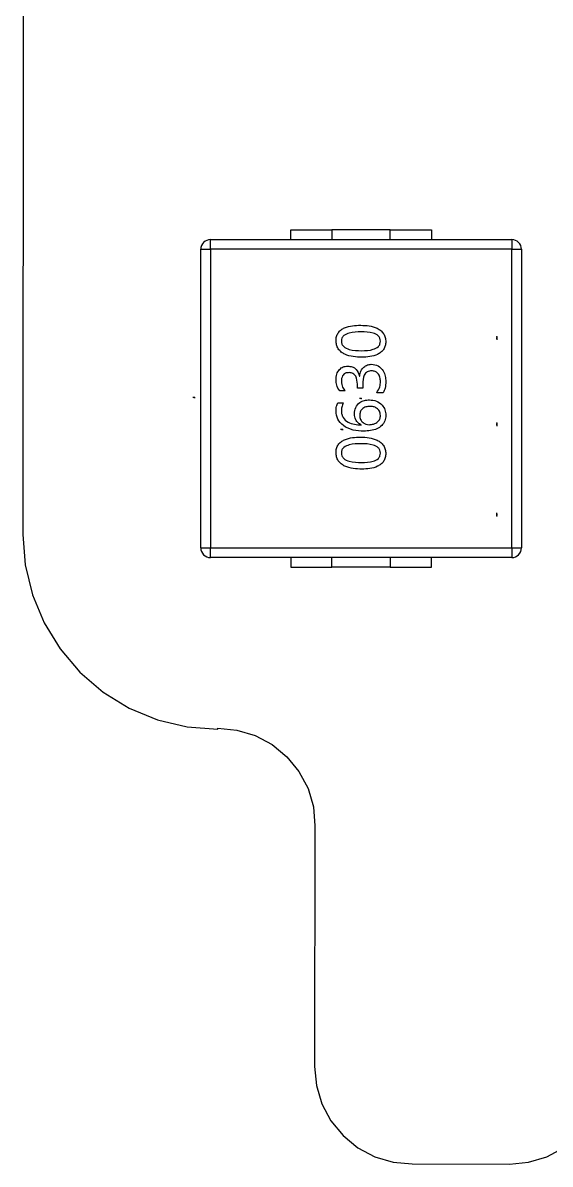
# Model space of a CAD drawing. Header units: millimetres. Extents: x 0 to 841, y 0 to 2287.
# Drawn here: x 282.27 to 303.98, y 268.27 to 315.29 of the extents above; entities that cross this region are included whole.
import ezdxf

# ---------------------------------------------------------------- set-up
doc = ezdxf.new("R2010")
doc.units = ezdxf.units.MM
doc.header["$PDSIZE"] = -1

msp = doc.modelspace()

# ---------------------------------------------------------------- linework, layer by layer
at = {"color": 7, "linetype": 'Continuous', "lineweight": 25}
for p, q in [((282.296, 335.218), (282.271, 294.213)), ((293.296, 306.362), (293.296, 306.762)), ((293.296, 306.762), (294.996, 306.762)), ((294.996, 306.762), (294.996, 306.362)), ((297.396, 306.762), (294.996, 306.762)), ((297.396, 306.762), (299.096, 306.762)), ((297.396, 306.362), (297.396, 306.762)), ((299.096, 306.762), (299.096, 306.362)), ((289.996, 306.362), (302.396, 306.362)), ((289.996, 305.962), (289.996, 306.362)), ((302.396, 306.362), (302.396, 305.962)), ((289.596, 293.662), (289.596, 305.962)), ((289.596, 305.962), (289.996, 305.962)), ((289.996, 305.962), (289.996, 293.662)), ((302.396, 305.962), (289.996, 305.962)), ((302.396, 293.662), (302.396, 305.962)), ((302.396, 305.962), (302.796, 305.962)), ((302.796, 305.962), (302.796, 293.662)), ((296.134, 300.741), (296.139, 300.741)), ((295.534, 300.125), (295.315, 300.125)), ((296.04, 300.247), (296.04, 300.404)), ((296.26, 300.247), (296.04, 300.247)), ((296.26, 300.413), (296.26, 300.247)), ((297.107, 300.052), (296.839, 300.052)), ((295.242, 299.637), (295.461, 299.637)), ((296.203, 298.719), (296.203, 298.726)), ((282.271, 294.213), (282.37, 292.957)), ((289.596, 293.662), (289.996, 293.662)), ((289.996, 293.262), (289.996, 293.662)), ((289.996, 293.662), (302.396, 293.662)), ((302.396, 293.662), (302.796, 293.662)), ((302.396, 293.662), (302.396, 293.262)), ((282.37, 292.957), (282.664, 291.733)), ((302.396, 293.262), (289.996, 293.262)), ((293.296, 293.262), (293.296, 292.862)), ((294.996, 292.862), (294.996, 293.262)), ((297.396, 293.262), (297.396, 292.862)), ((299.096, 292.862), (299.096, 293.262)), ((293.296, 292.862), (294.996, 292.862)), ((297.396, 292.862), (294.996, 292.862)), ((297.396, 292.862), (299.096, 292.862)), ((282.664, 291.733), (283.146, 290.57)), ((283.146, 290.57), (283.804, 289.496)), ((283.804, 289.496), (284.622, 288.538)), ((284.622, 288.538), (285.579, 287.721)), ((285.579, 287.721), (286.653, 287.063)), ((286.653, 287.063), (287.816, 286.581)), ((287.816, 286.581), (289.041, 286.287)), ((289.041, 286.287), (290.296, 286.188)), ((290.296, 286.188), (290.296, 286.232)), ((290.296, 286.232), (291.08, 286.155)), ((291.08, 286.155), (291.834, 285.926)), ((291.834, 285.926), (292.529, 285.555)), ((292.529, 285.555), (293.138, 285.055)), ((293.138, 285.055), (293.638, 284.446)), ((293.638, 284.446), (294.009, 283.751)), ((294.009, 283.751), (294.238, 282.997)), ((294.238, 282.997), (294.296, 282.213)), ((294.296, 282.213), (294.277, 272.29)), ((294.277, 272.29), (294.354, 271.506)), ((294.354, 271.506), (294.583, 270.752)), ((294.583, 270.752), (294.954, 270.057)), ((294.954, 270.057), (295.454, 269.448)), ((295.454, 269.448), (296.063, 268.948)), ((296.063, 268.948), (296.758, 268.576)), ((296.758, 268.576), (297.512, 268.348)), ((303.08, 268.348), (303.834, 268.576)), ((303.834, 268.576), (304.529, 268.948)), ((297.512, 268.348), (298.296, 268.29)), ((298.296, 268.29), (302.296, 268.27)), ((302.296, 268.27), (303.08, 268.348))]:
    msp.add_line(p, q, dxfattribs=at)
at = {"color": 7, "linetype": 'Continuous'}
for p, q in [((301.784, 302.287), (301.755, 302.287)), ((301.784, 302.352), (301.814, 302.352)), ((301.784, 302.352), (301.784, 302.292)), ((301.784, 302.352), (301.814, 302.352)), ((301.784, 302.352), (301.784, 302.292)), ((301.784, 302.287), (301.784, 302.228)), ((289.329, 299.854), (289.269, 299.854)), ((289.338, 299.858), (289.279, 299.858)), ((289.338, 299.858), (289.279, 299.858)), ((289.329, 299.854), (289.329, 299.884)), ((289.338, 299.858), (289.338, 299.828)), ((289.338, 299.858), (289.338, 299.828)), ((296.193, 299.812), (296.133, 299.812)), ((296.196, 299.812), (296.137, 299.812)), ((296.196, 299.812), (296.137, 299.812)), ((296.193, 299.812), (296.193, 299.841)), ((296.196, 299.812), (296.196, 299.841)), ((296.196, 299.812), (296.196, 299.841)), ((301.784, 298.731), (301.755, 298.731)), ((301.784, 298.796), (301.814, 298.796)), ((301.784, 298.796), (301.784, 298.736)), ((301.784, 298.796), (301.814, 298.796)), ((301.784, 298.796), (301.784, 298.736)), ((301.784, 298.731), (301.784, 298.672)), ((295.4, 298.542), (295.34, 298.542)), ((295.434, 298.542), (295.375, 298.542)), ((295.434, 298.542), (295.375, 298.542)), ((295.4, 298.542), (295.4, 298.571)), ((295.434, 298.542), (295.434, 298.512)), ((295.434, 298.542), (295.434, 298.512)), ((301.784, 294.986), (301.754, 294.986)), ((301.784, 294.986), (301.754, 294.986)), ((301.784, 295.05), (301.784, 295.109)), ((301.784, 295.05), (301.813, 295.05)), ((301.784, 294.986), (301.784, 295.045)), ((301.784, 294.986), (301.784, 295.045))]:
    msp.add_line(p, q, dxfattribs=at)
at = {"color": 7, "linetype": 'Continuous', "lineweight": 25}
for centre, start, end in [((289.996, 305.962), 90, 180), ((302.396, 305.962), 0, 90), ((289.996, 293.662), 180, 270), ((302.396, 293.662), 270, 0)]:
    msp.add_arc(centre, 0.4, start, end, dxfattribs=at)
for points, knots in [([(295.162, 302.198), (295.166, 302.255), (295.173, 302.368), (295.244, 302.525), (295.364, 302.648), (295.562, 302.757), (295.84, 302.823), (296.066, 302.829), (296.178, 302.832)], [0, 0, 0, 0, 0.1249972, 0.2498022, 0.3746387, 0.4996996, 0.7495891, 1, 1, 1, 1]), ([(296.178, 302.832), (296.294, 302.828), (296.525, 302.821), (296.809, 302.742), (297.006, 302.618), (297.126, 302.489), (297.2, 302.327), (297.207, 302.211), (297.211, 302.153)], [0, 0, 0, 0, 0.250363, 0.500119, 0.625208, 0.750144, 0.874978, 1, 1, 1, 1]), ([(296.2, 302.564), (296.034, 302.56), (295.784, 302.553), (295.506, 302.443), (295.396, 302.31), (295.386, 302.226), (295.382, 302.185)], [0, 0, 0, 0, 0.501183, 0.75055, 0.875267, 1, 1, 1, 1]), ([(296.992, 302.177), (296.988, 302.218), (296.98, 302.3), (296.879, 302.435), (296.609, 302.553), (296.364, 302.56), (296.2, 302.564)], [0, 0, 0, 0, 0.12494, 0.249776, 0.498918, 1, 1, 1, 1]), ([(296.226, 301.515), (296.107, 301.519), (295.87, 301.527), (295.578, 301.601), (295.372, 301.723), (295.249, 301.854), (295.173, 302.02), (295.166, 302.139), (295.162, 302.198)], [0, 0, 0, 0, 0.2503779, 0.5001914, 0.6252691, 0.7501591, 0.8749838, 1, 1, 1, 1]), ([(295.382, 302.185), (295.386, 302.142), (295.395, 302.056), (295.502, 301.915), (295.786, 301.795), (296.042, 301.788), (296.213, 301.784)], [0, 0, 0, 0, 0.124919, 0.249719, 0.49894, 1, 1, 1, 1]), ([(296.213, 301.784), (296.376, 301.788), (296.618, 301.795), (296.885, 301.917), (296.981, 302.055), (296.988, 302.136), (296.992, 302.177)], [0, 0, 0, 0, 0.5009236, 0.750026, 0.8749459, 1, 1, 1, 1]), ([(297.211, 302.153), (297.207, 302.098), (297.2, 301.988), (297.129, 301.835), (297.015, 301.714), (296.825, 301.598), (296.555, 301.526), (296.336, 301.519), (296.226, 301.515)], [0, 0, 0, 0, 0.124988, 0.249824, 0.374758, 0.499847, 0.749637, 1, 1, 1, 1]), ([(295.162, 300.584), (295.167, 300.661), (295.177, 300.816), (295.288, 301.009), (295.453, 301.132), (295.575, 301.144), (295.636, 301.149)], [0, 0, 0, 0, 0.280735, 0.56026, 0.780029, 1, 1, 1, 1]), ([(295.636, 301.149), (295.702, 301.145), (295.833, 301.135), (296.038, 301), (296.098, 300.839), (296.134, 300.741)], [0, 0, 0, 0, 0.2809333, 0.5608062, 1, 1, 1, 1]), ([(296.139, 300.741), (296.15, 300.81), (296.174, 300.949), (296.292, 301.111), (296.448, 301.209), (296.558, 301.218), (296.613, 301.223)], [0, 0, 0, 0, 0.280477, 0.56001, 0.779887, 1, 1, 1, 1]), ([(296.629, 300.954), (296.566, 300.947), (296.471, 300.937), (296.374, 300.856), (296.273, 300.698), (296.266, 300.54), (296.26, 300.413)], [0, 0, 0, 0, 0.249142, 0.374687, 0.500375, 1, 1, 1, 1]), ([(296.613, 301.223), (296.712, 301.21), (296.908, 301.186), (297.106, 300.976), (297.199, 300.741), (297.207, 300.588), (297.211, 300.511)], [0, 0, 0, 0, 0.279076, 0.558159, 0.77883, 1, 1, 1, 1]), ([(296.992, 300.511), (296.988, 300.571), (296.981, 300.692), (296.901, 300.845), (296.772, 300.942), (296.676, 300.95), (296.629, 300.954)], [0, 0, 0, 0, 0.280771, 0.560182, 0.779884, 1, 1, 1, 1]), ([(295.315, 300.125), (295.265, 300.204), (295.176, 300.345), (295.167, 300.511), (295.162, 300.584)], [0, 0, 0, 0, 0.559237, 1, 1, 1, 1]), ([(295.698, 300.881), (295.646, 300.878), (295.542, 300.87), (295.395, 300.736), (295.387, 300.6), (295.382, 300.517)], [0, 0, 0, 0, 0.281378, 0.559971, 1, 1, 1, 1]), ([(295.382, 300.517), (295.392, 300.437), (295.409, 300.292), (295.496, 300.176), (295.534, 300.125)], [0, 0, 0, 0, 0.558843, 1, 1, 1, 1]), ([(296.04, 300.404), (296.034, 300.519), (296.027, 300.662), (295.93, 300.799), (295.839, 300.868), (295.754, 300.876), (295.698, 300.881)], [0, 0, 0, 0, 0.498975, 0.624675, 0.750271, 1, 1, 1, 1]), ([(296.839, 300.052), (296.888, 300.131), (296.976, 300.273), (296.987, 300.438), (296.992, 300.511)], [0, 0, 0, 0, 0.559441, 1, 1, 1, 1]), ([(297.211, 300.511), (297.208, 300.421), (297.203, 300.261), (297.137, 300.116), (297.107, 300.052)], [0, 0, 0, 0, 0.56039, 1, 1, 1, 1]), ([(295.162, 299.3), (295.164, 299.367), (295.167, 299.485), (295.219, 299.591), (295.242, 299.637)], [0, 0, 0, 0, 0.5605669, 1, 1, 1, 1]), ([(295.461, 299.637), (295.436, 299.578), (295.39, 299.471), (295.384, 299.356), (295.382, 299.305)], [0, 0, 0, 0, 0.559808, 1, 1, 1, 1]), ([(295.918, 299.184), (295.927, 299.274), (295.944, 299.453), (296.117, 299.649), (296.328, 299.747), (296.469, 299.755), (296.539, 299.759)], [0, 0, 0, 0, 0.279784, 0.558715, 0.779079, 1, 1, 1, 1]), ([(296.539, 299.759), (296.636, 299.751), (296.831, 299.733), (297.058, 299.568), (297.192, 299.351), (297.205, 299.198), (297.211, 299.121)], [0, 0, 0, 0, 0.280096, 0.559492, 0.779553, 1, 1, 1, 1]), ([(296.305, 298.467), (296.157, 298.474), (295.861, 298.489), (295.476, 298.659), (295.205, 298.949), (295.176, 299.183), (295.162, 299.3)], [0, 0, 0, 0, 0.281081, 0.561004, 0.78058, 1, 1, 1, 1]), ([(295.382, 299.305), (295.385, 299.258), (295.391, 299.164), (295.468, 298.989), (295.724, 298.76), (296.012, 298.736), (296.203, 298.719)], [0, 0, 0, 0, 0.125783, 0.251438, 0.501292, 1, 1, 1, 1]), ([(296.203, 298.726), (296.157, 298.753), (296.066, 298.807), (295.943, 298.961), (295.928, 299.099), (295.918, 299.184)], [0, 0, 0, 0, 0.280952, 0.561359, 1, 1, 1, 1]), ([(296.566, 299.491), (296.505, 299.487), (296.385, 299.481), (296.232, 299.396), (296.148, 299.259), (296.141, 299.164), (296.138, 299.117)], [0, 0, 0, 0, 0.280853, 0.559913, 0.779471, 1, 1, 1, 1]), ([(296.138, 299.117), (296.144, 299.06), (296.155, 298.946), (296.261, 298.821), (296.388, 298.746), (296.477, 298.739), (296.522, 298.735)], [0, 0, 0, 0, 0.279819, 0.559135, 0.779531, 1, 1, 1, 1]), ([(297.211, 299.121), (297.204, 299.042), (297.191, 298.885), (297.051, 298.685), (296.761, 298.495), (296.493, 298.478), (296.305, 298.467)], [0, 0, 0, 0, 0.186896, 0.373408, 0.560454, 1, 1, 1, 1]), ([(296.522, 298.735), (296.585, 298.74), (296.712, 298.75), (296.869, 298.838), (296.976, 298.969), (296.986, 299.069), (296.992, 299.119)], [0, 0, 0, 0, 0.280528, 0.560593, 0.780169, 1, 1, 1, 1]), ([(296.992, 299.119), (296.984, 299.179), (296.97, 299.298), (296.846, 299.421), (296.706, 299.483), (296.612, 299.488), (296.566, 299.491)], [0, 0, 0, 0, 0.279189, 0.558436, 0.779041, 1, 1, 1, 1]), ([(295.162, 297.589), (295.166, 297.645), (295.173, 297.758), (295.244, 297.915), (295.364, 298.038), (295.562, 298.148), (295.84, 298.213), (296.066, 298.22), (296.178, 298.223)], [0, 0, 0, 0, 0.124997, 0.249802, 0.374639, 0.4997, 0.749589, 1, 1, 1, 1]), ([(296.178, 298.223), (296.294, 298.219), (296.525, 298.211), (296.809, 298.132), (297.006, 298.008), (297.126, 297.879), (297.2, 297.718), (297.207, 297.602), (297.211, 297.544)], [0, 0, 0, 0, 0.250363, 0.500119, 0.625208, 0.750144, 0.874978, 1, 1, 1, 1]), ([(296.2, 297.954), (296.034, 297.95), (295.784, 297.943), (295.506, 297.833), (295.396, 297.7), (295.386, 297.617), (295.382, 297.575)], [0, 0, 0, 0, 0.501183, 0.75055, 0.875267, 1, 1, 1, 1]), ([(296.992, 297.567), (296.988, 297.608), (296.98, 297.69), (296.879, 297.826), (296.609, 297.943), (296.364, 297.95), (296.2, 297.954)], [0, 0, 0, 0, 0.12494, 0.249776, 0.498918, 1, 1, 1, 1]), ([(296.226, 296.906), (296.107, 296.909), (295.87, 296.917), (295.578, 296.992), (295.372, 297.113), (295.249, 297.244), (295.173, 297.41), (295.166, 297.529), (295.162, 297.589)], [0, 0, 0, 0, 0.2503779, 0.5001914, 0.6252691, 0.7501591, 0.8749838, 1, 1, 1, 1]), ([(295.382, 297.575), (295.386, 297.532), (295.395, 297.446), (295.502, 297.305), (295.786, 297.185), (296.042, 297.178), (296.213, 297.174)], [0, 0, 0, 0, 0.124919, 0.249719, 0.49894, 1, 1, 1, 1]), ([(296.213, 297.174), (296.376, 297.178), (296.618, 297.185), (296.885, 297.308), (296.981, 297.445), (296.988, 297.527), (296.992, 297.567)], [0, 0, 0, 0, 0.500924, 0.750026, 0.874946, 1, 1, 1, 1]), ([(297.211, 297.544), (297.207, 297.488), (297.2, 297.378), (297.129, 297.225), (297.015, 297.104), (296.825, 296.989), (296.555, 296.917), (296.336, 296.909), (296.226, 296.906)], [0, 0, 0, 0, 0.1249875, 0.2498236, 0.3747584, 0.4998469, 0.7496373, 1, 1, 1, 1])]:
    msp.add_open_spline(points, degree=3, knots=knots, dxfattribs=at)
at = {"color": 7, "linetype": 'Continuous'}
for p in [(301.784, 302.352), (301.784, 302.352), (301.784, 302.287), (289.329, 299.854), (289.338, 299.858), (289.338, 299.858), (296.193, 299.812), (296.196, 299.812), (296.196, 299.812), (301.784, 298.796), (301.784, 298.796), (301.784, 298.731), (295.4, 298.542), (295.434, 298.542), (295.434, 298.542), (301.784, 295.05), (301.784, 294.986), (301.784, 294.986)]:
    msp.add_point(p, dxfattribs=at)

doc.saveas('drawing.dxf')
